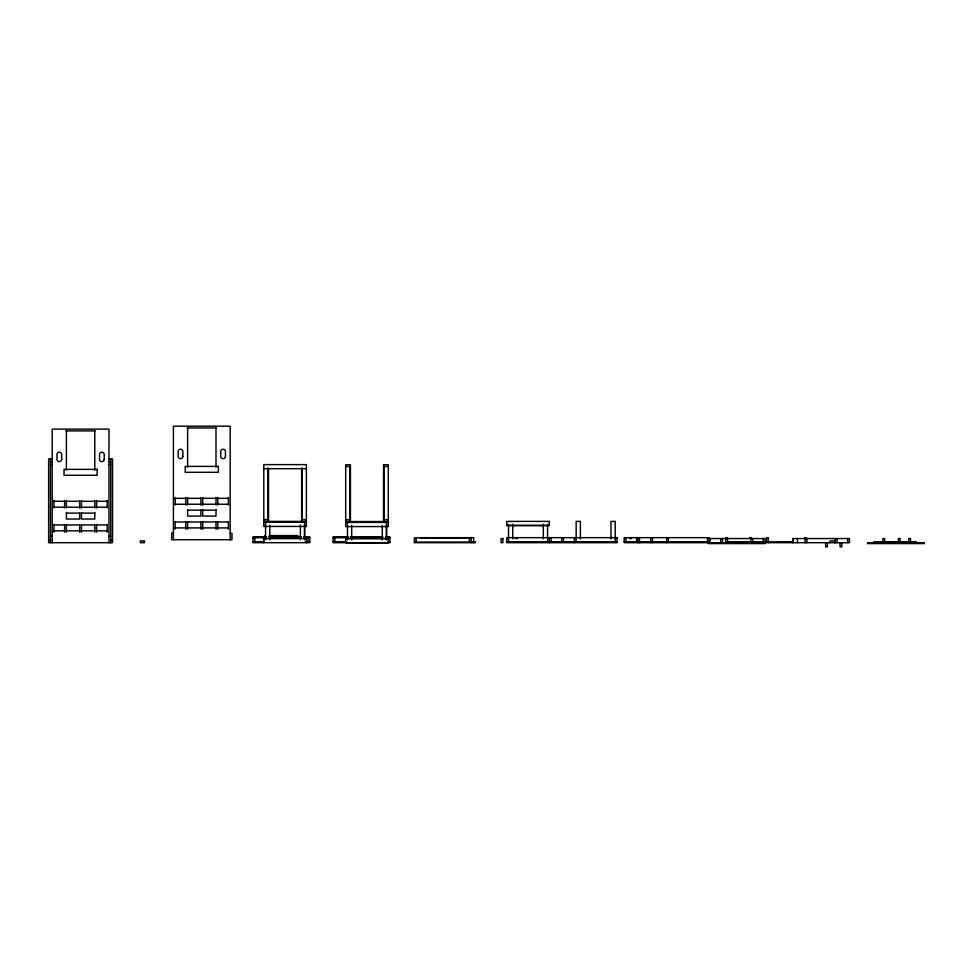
<?xml version="1.0" encoding="UTF-8"?>
<svg xmlns="http://www.w3.org/2000/svg" width="973" height="973" viewBox="0 0 973 973"><rect width="100%" height="100%" fill="white"/><g stroke="black" fill="none" stroke-linecap="round" stroke-linejoin="round"><path stroke-width="1.46" d="M187.157 427.95L216.31 427.95M65.945 430.905L95.099 430.905M52.201 458.915L48.65 458.915L48.65 542.691L112.527 542.691L112.527 458.915L108.976 458.915M50.426 462.309L52.201 462.309M108.976 462.309L110.752 462.309M50.426 464.68L52.201 464.68M108.976 464.68L110.752 464.68M345.695 466.541L349.842 466.541M384.14 466.541L388.288 466.541M263.792 468.694L306.373 468.694M175.176 498.334L185.831 498.334M187.607 498.334L200.912 498.334M202.688 498.334L215.994 498.334M217.77 498.334L228.412 498.334M53.977 501.29L64.619 501.29M66.395 501.29L79.701 501.29M81.477 501.29L94.782 501.29M96.558 501.29L107.2 501.29M175.176 504.245L185.831 504.245M187.607 504.245L200.912 504.245M202.688 504.245L215.994 504.245M217.77 504.245L228.412 504.245M53.977 507.201L64.619 507.201M66.395 507.201L79.701 507.201M81.477 507.201L94.782 507.201M96.558 507.201L107.2 507.201M187.607 510.156L200.912 510.156M202.688 510.156L215.994 510.156M66.395 513.112L79.701 513.112M81.477 513.112L94.782 513.112M263.792 519.618L267.928 519.618M302.238 519.618L306.373 519.618M345.695 519.764L349.842 519.764M384.14 519.764L388.288 519.764M263.792 521.394L306.373 521.394M345.695 521.54L388.288 521.54M175.176 521.99L185.831 521.99M187.607 521.99L200.912 521.99M202.688 521.99L215.994 521.99M217.77 521.99L228.412 521.99M263.792 522.282L306.373 522.282M345.695 522.428L388.288 522.428M53.977 524.946L64.619 524.946M66.395 524.946L79.701 524.946M81.477 524.946L94.782 524.946M96.558 524.946L107.2 524.946M506.751 525.444L549.331 525.444M175.176 527.901L185.831 527.901M187.607 527.901L200.912 527.901M202.688 527.901L215.994 527.901M217.77 527.901L228.412 527.901M53.977 530.857L64.619 530.857M66.395 530.857L79.701 530.857M81.477 530.857L94.782 530.857M96.558 530.857L107.2 530.857M173.401 533.228L171.637 533.228L171.637 539.735L231.963 539.735L231.963 533.228L230.187 533.228M269.314 535.588L297.92 535.588L297.92 536.78M50.426 536.184L52.201 536.184M108.976 536.184L110.752 536.184M266.42 536.78L252.968 536.78L252.968 542.691L309.755 542.691L309.755 536.78L303.783 536.78M268.645 536.78L301.326 536.78M348.079 536.78L333.143 536.78L333.143 542.691L389.918 542.691L389.918 536.78L385.442 536.78M350.292 536.78L382.827 536.78M252.968 537.668L266.42 537.668M269.412 537.668L300.791 537.668M303.783 537.668L309.755 537.668M333.143 537.668L348.079 537.668M350.292 537.668L382.827 537.668M385.442 537.668L389.918 537.668M420.421 537.668L431.063 537.668M432.839 537.668L461.226 537.668M463.002 537.668L473.644 537.668L473.644 542.691M749.611 537.668L751.387 537.668M804.61 537.668L806.386 537.668M263.792 538.641L306.373 538.641M515.398 538.556L517.174 538.556M629.799 538.556L631.574 538.556M708.271 538.556L765.058 538.556L765.058 543.579L708.271 543.579L708.271 542.691M345.695 538.787L388.288 538.787M48.65 540.319L50.426 540.319M110.752 540.319L112.527 540.319M252.968 541.803L264.06 541.803M305.267 541.803L309.755 541.803M333.143 541.803L346.583 541.803M388.142 541.803L389.918 541.803M470.944 541.803L475.42 541.803L475.42 542.691L414.401 542.691L414.401 537.96L471.175 537.96L471.175 542.691M506.751 541.803L616.979 541.803M624.204 541.803L709.232 541.803M725.749 541.803L792.934 541.803M414.401 542.095L471.175 542.095M916.286 542.691L916.286 541.803L873.693 541.803L873.693 542.691M910.533 542.691L910.533 538.556L908.758 538.556L908.758 542.691M900.147 542.691L900.147 538.556L898.371 538.556L898.371 542.691M884.664 542.691L884.664 538.556L882.888 538.556L882.888 542.691M847.702 538.556L847.702 542.691M841.815 542.691L841.815 546.826L840.04 546.826L840.04 542.691M837.06 538.556L837.06 542.691M835.284 538.556L835.284 542.691M834.189 542.691L834.189 540.915L830.054 540.915L830.054 542.691M827.415 542.691L827.415 546.826L825.639 546.826L825.639 542.691M806.897 538.556L806.897 542.691M805.121 538.556L805.121 542.691M797.434 538.556L797.434 542.691M793.299 538.556L793.299 542.691M792.691 542.691L792.691 538.556L849.478 538.556L849.478 542.691L624.204 542.691L624.204 537.668L709.232 537.668L709.232 542.691M768.329 542.691L768.329 537.668L766.566 537.668L766.566 541.803M763.282 538.556L763.282 542.691M752.64 538.556L752.64 542.691M750.864 538.556L750.864 542.691M727.524 541.803L727.524 537.668L725.749 537.668L725.749 542.691M722.477 538.556L722.477 542.691M720.701 538.556L720.701 542.691M710.047 538.556L710.047 542.691M707.468 537.668L707.468 541.803M668.427 537.668L668.427 541.803M666.797 537.668L666.651 542.691M652.506 542.691L652.506 538.556L650.73 538.556L650.73 542.691M639.492 542.691L639.492 538.556L637.716 538.556L637.716 542.691M636.622 537.668L636.622 541.803M625.98 537.668L625.98 541.803M615.204 541.803L615.204 521.394L610.947 521.394L610.995 538.884M580.382 538.884L580.382 521.394L576.162 521.394L576.162 541.803M574.398 537.668L574.398 542.691M563.489 537.668L563.489 541.803M561.713 537.668L561.713 541.803M551.071 537.668L551.071 541.803M549.295 537.668L549.331 542.691M547.568 524.313L547.568 541.803M543.311 524.313L543.348 538.884M512.735 524.313L512.735 538.884M508.526 524.313L508.526 541.803M469.4 537.96L469.4 542.095M416.164 537.96L416.164 542.095M388.142 536.78L388.288 542.837L345.695 542.837L345.561 536.78M386.512 522.428L386.512 539.918L386.463 525.347M384.14 464.766L384.14 521.54M383.544 521.54L383.544 464.766L388.288 464.766L388.288 526.575L345.695 526.575L345.695 464.766L350.426 464.766L350.426 521.54M382.292 525.347L382.292 539.918M380.455 536.78L380.455 537.668M377.5 536.78L377.5 537.668M375.724 536.78L375.724 537.668M362.418 536.78L362.418 537.668M360.642 536.78L360.642 537.668M351.679 525.347L351.679 539.918M349.842 464.766L349.842 521.54M347.47 522.428L347.47 539.918M347.337 536.78L347.337 537.668M342.605 536.78L342.605 537.668M337.874 536.78L337.874 537.668M334.907 536.78L334.907 541.803M307.979 536.78L307.979 541.803M306.337 538.556L306.373 542.691M305.023 536.78L305.023 537.668M304.598 522.282L304.598 539.772M304.561 525.201L304.561 538.312M302.238 467.867L302.238 521.394M301.642 468.694L301.642 521.394M300.389 525.201L300.389 539.772M300.292 536.78L300.292 537.668M297.337 536.78L297.337 537.668M295.561 536.78L295.561 537.668M282.255 536.78L282.255 537.668M280.479 536.78L280.479 537.668M269.776 525.201L269.776 539.772M268.524 468.694L268.524 521.394M267.928 467.867L267.928 521.394M265.568 522.282L265.568 539.772M265.398 536.78L265.398 537.668M264.802 535.588L264.802 536.78M263.792 538.556L263.792 542.691M262.43 536.78L262.43 537.668M257.699 536.78L257.699 537.668M254.744 536.78L254.744 541.803M230.187 539.735L230.187 426.174L173.401 426.174L173.401 539.735M228.412 497.434L228.412 504.987M228.412 521.601L228.412 529.154M217.77 497.434L217.77 504.987M217.77 521.601L217.77 529.154M215.994 427.95L215.994 467.222M215.994 497.434L215.994 504.987M215.994 509.524L215.994 516.079L202.688 516.079L202.688 509.67M215.994 521.601L215.994 529.154M202.688 497.641L202.688 505.157M202.688 521.698L202.688 529.215M200.912 497.641L200.912 505.157M200.912 509.67L200.912 516.079L187.607 516.079L187.607 509.524M200.912 521.698L200.912 529.215M187.607 427.95L187.607 467.222M187.607 497.434L187.607 504.987M187.607 521.601L187.607 529.154M185.831 497.434L185.831 504.987M185.831 521.601L185.831 529.154M175.176 497.434L175.176 504.987M175.176 521.601L175.176 529.154M110.752 458.915L110.752 542.691M108.976 542.691L108.976 429.129L52.201 429.129L52.201 542.691M107.2 500.39L107.2 507.942M107.2 524.556L107.2 532.122M96.558 500.39L96.558 507.942M96.558 524.556L96.558 532.122M94.782 430.905L94.782 470.178M94.782 500.39L94.782 507.942M94.782 512.479L94.782 519.035L81.477 519.035L81.477 512.625M94.782 524.556L94.782 532.122M81.477 500.596L81.477 508.113M81.477 524.654L81.477 532.17M79.701 500.596L79.701 508.113M79.701 512.625L79.701 519.035L66.395 519.035L66.395 512.479M79.701 524.654L79.701 532.17M66.395 430.905L66.395 470.178M66.395 500.39L66.395 507.942M66.395 524.556L66.395 532.122M64.619 500.39L64.619 507.942M64.619 524.556L64.619 532.122M53.977 500.39L53.977 507.942M53.977 524.556L53.977 532.122M50.426 458.915L50.426 542.691M306.373 464.62L263.792 464.62L263.792 526.429L306.373 526.429L306.373 464.62M218.353 466.395L185.235 466.395L185.235 472.306L218.353 472.306L218.353 466.395M97.154 469.351L64.023 469.351L64.023 475.262L97.154 475.262L97.154 469.351M549.331 521.394L506.751 521.394L506.751 525.542L549.295 525.542L549.295 521.394M616.979 537.668L506.751 537.668L506.751 542.691L616.979 542.691L616.979 537.668M502.871 538.556L501.107 538.556L501.107 542.691L502.871 542.691L502.871 538.556M144.478 540.915L140.331 540.915L140.331 542.691L144.478 542.691L144.478 540.915M924.35 542.691L867.563 542.691L867.563 543.579L924.35 543.579L924.35 542.691M225.456 456.337L225.456 451.606A2.372 2.372 0 0 0 223.085 449.234A2.372 2.372 0 0 0 220.725 451.606L220.725 456.337A2.372 2.372 0 0 0 223.085 458.697A2.372 2.372 0 0 0 225.456 456.337M182.875 456.337L182.875 451.606A2.372 2.372 0 0 0 180.504 449.234A2.372 2.372 0 0 0 178.132 451.606L178.132 456.337A2.372 2.372 0 0 0 180.504 458.697A2.372 2.372 0 0 0 182.875 456.337M104.245 459.292L104.245 454.561A2.372 2.372 0 0 0 101.885 452.19A2.372 2.372 0 0 0 99.514 454.561L99.514 459.292A2.372 2.372 0 0 0 101.885 461.652A2.372 2.372 0 0 0 104.245 459.292M61.664 459.292L61.664 454.561A2.372 2.372 0 0 0 59.292 452.19A2.372 2.372 0 0 0 56.933 454.561L56.933 459.292A2.372 2.372 0 0 0 59.292 461.652A2.372 2.372 0 0 0 61.664 459.292"/></g></svg>
